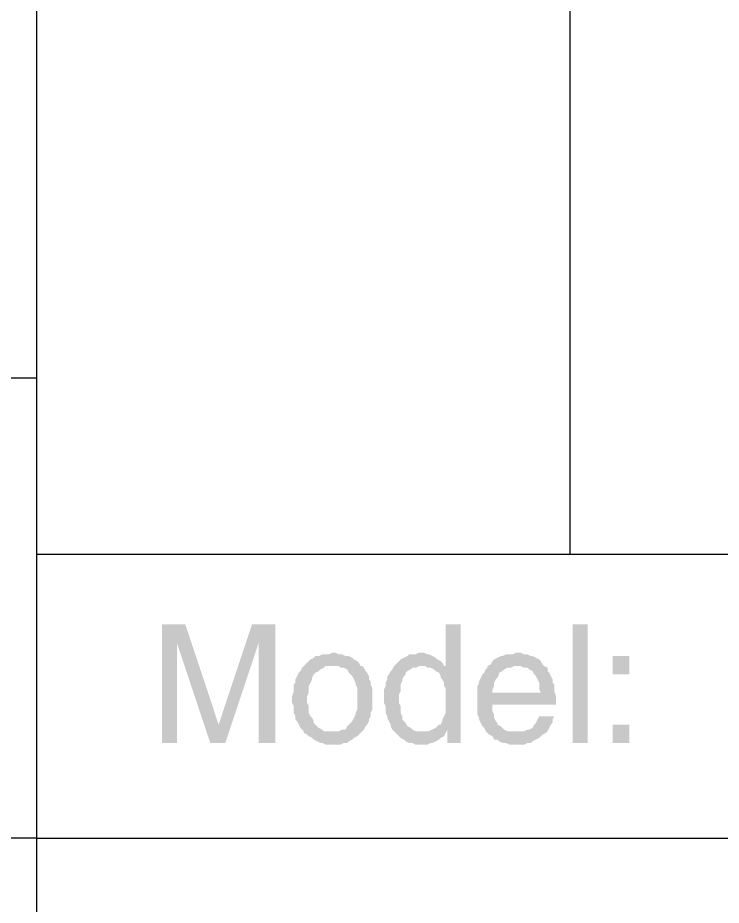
# Model space of a CAD drawing. Header units: millimetres. Extents: x 7018 to 13530, y 4187 to 5692.
# Drawn here: x 7984.96 to 8003.97, y 4550.47 to 4574.45 of the extents above; entities that cross this region are included whole.
import ezdxf

# ---------------------------------------------------------------- set-up
doc = ezdxf.new("R2010")
doc.units = ezdxf.units.MM

msp = doc.modelspace()

# ---------------------------------------------------------------- hatches: boundary and pattern name
at = {"transparency": 33554559}
for points in [[(7989.485, 4558.061), (7988.853, 4558.061), (7988.853, 4554.857), (7989.259, 4554.857), (7989.259, 4557.565)], [(7989.485, 4558.061), (7989.259, 4557.565), (7990.162, 4554.857), (7990.387, 4555.354)], [(7991.922, 4558.061), (7991.29, 4558.061), (7990.387, 4555.354), (7990.162, 4554.857), (7990.568, 4554.857), (7991.47, 4557.565), (7991.47, 4557.565)], [(7991.922, 4558.061), (7991.47, 4557.565), (7991.47, 4554.857), (7991.922, 4554.857)], [(7996.931, 4558.061), (7996.525, 4558.061), (7996.525, 4556.888), (7996.209, 4556.843), (7996.254, 4556.798), (7996.345, 4556.753), (7996.39, 4556.662), (7996.39, 4556.617), (7996.435, 4556.572), (7996.48, 4556.482), (7996.48, 4556.392), (7996.525, 4556.346), (7996.525, 4555.669), (7996.48, 4555.579), (7996.435, 4555.489), (7996.435, 4555.444), (7996.39, 4555.354), (7996.345, 4555.354), (7996.3, 4555.308), (7996.254, 4555.263), (7996.164, 4555.218), (7996.57, 4555.218), (7996.57, 4554.857), (7996.931, 4554.857)], [(7999.955, 4554.857), (7999.955, 4558.061), (8000.361, 4558.061), (8000.361, 4554.857)], [(7993.456, 4557.294), (7993.456, 4557.294), (7993.366, 4557.249), (7993.185, 4557.249), (7993.095, 4557.204), (7993.005, 4557.204), (7992.96, 4557.159), (7992.87, 4557.114), (7992.824, 4557.069), (7992.734, 4556.978), (7992.689, 4556.933), (7992.689, 4556.933), (7992.644, 4556.888), (7992.599, 4556.798), (7992.554, 4556.753), (7992.508, 4556.662), (7992.463, 4556.572), (7992.463, 4556.482), (7992.418, 4556.437), (7992.418, 4556.256), (7992.373, 4556.121), (7992.373, 4556.031), (7992.373, 4555.94), (7992.418, 4555.85), (7992.418, 4555.669), (7992.463, 4555.579), (7992.463, 4555.489), (7992.508, 4555.444), (7992.554, 4555.354), (7992.599, 4555.263), (7992.644, 4555.218), (7992.689, 4555.173), (7992.689, 4555.128), (7993.456, 4555.173), (7993.231, 4555.173), (7993.185, 4555.218), (7993.095, 4555.263), (7993.05, 4555.308), (7992.96, 4555.399), (7992.96, 4555.444), (7992.915, 4555.534), (7992.87, 4555.579), (7992.824, 4555.669), (7992.824, 4555.85), (7992.779, 4555.94), (7992.779, 4556.121), (7992.824, 4556.211), (7992.824, 4556.392), (7992.87, 4556.482), (7992.915, 4556.572), (7992.915, 4556.617), (7992.96, 4556.707), (7993.005, 4556.753), (7993.095, 4556.798), (7993.14, 4556.843), (7993.231, 4556.888), (7993.276, 4556.933), (7994.223, 4556.933), (7994.178, 4557.023), (7994.133, 4557.069), (7994.043, 4557.114), (7993.998, 4557.159), (7993.908, 4557.204), (7993.817, 4557.204), (7993.727, 4557.249), (7993.637, 4557.249), (7993.547, 4557.294)], [(7995.848, 4557.294), (7995.803, 4557.294), (7995.713, 4557.249), (7995.532, 4557.249), (7995.487, 4557.204), (7995.397, 4557.159), (7995.307, 4557.114), (7995.262, 4557.069), (7995.216, 4557.023), (7995.126, 4556.933), (7995.984, 4556.933), (7996.029, 4556.888), (7996.119, 4556.888), (7996.209, 4556.843), (7996.525, 4556.888), (7996.525, 4556.933), (7996.48, 4556.933), (7996.435, 4557.023), (7996.39, 4557.069), (7996.3, 4557.114), (7996.254, 4557.159), (7996.164, 4557.204), (7996.074, 4557.249), (7996.029, 4557.249), (7995.939, 4557.294)], [(7998.466, 4557.294), (7998.421, 4557.294), (7998.331, 4557.249), (7998.15, 4557.249), (7998.06, 4557.204), (7998.015, 4557.204), (7997.924, 4557.159), (7997.834, 4557.114), (7997.789, 4557.069), (7997.744, 4556.978), (7997.654, 4556.933), (7998.556, 4556.933), (7998.646, 4556.888), (7998.737, 4556.888), (7998.782, 4556.843), (7998.872, 4556.798), (7998.917, 4556.707), (7998.917, 4556.707), (7998.962, 4556.662), (7999.008, 4556.572), (7999.053, 4556.482), (7999.053, 4556.301), (7999.098, 4556.211), (7997.383, 4556.211), (7997.383, 4555.624), (7997.428, 4555.534), (7997.428, 4555.489), (7997.473, 4555.399), (7997.518, 4555.308), (7997.563, 4555.263), (7997.608, 4555.173), (7997.654, 4555.128), (7998.466, 4555.173), (7998.195, 4555.173), (7998.105, 4555.218), (7998.06, 4555.263), (7998.015, 4555.308), (7997.924, 4555.354), (7997.924, 4555.399), (7997.879, 4555.444), (7997.834, 4555.534), (7997.834, 4555.624), (7997.789, 4555.715), (7997.789, 4555.895), (7999.504, 4555.895), (7999.504, 4556.121), (7999.459, 4556.256), (7999.459, 4556.437), (7999.414, 4556.482), (7999.414, 4556.572), (7999.369, 4556.662), (7999.323, 4556.753), (7999.278, 4556.798), (7999.278, 4556.888), (7999.188, 4556.933), (7999.143, 4556.978), (7999.098, 4557.069), (7999.053, 4557.114), (7998.962, 4557.159), (7998.872, 4557.204), (7998.827, 4557.204), (7998.737, 4557.249), (7998.646, 4557.249), (7998.556, 4557.294)], [(8001.49, 4556.707), (8001.49, 4557.204), (8001.038, 4557.204), (8001.038, 4556.707)], [(7994.223, 4556.933), (7993.456, 4556.933), (7993.637, 4556.933), (7993.682, 4556.888), (7993.772, 4556.888), (7993.862, 4556.843), (7993.908, 4556.753), (7993.953, 4556.707), (7993.998, 4556.662), (7994.043, 4556.572), (7994.088, 4556.482), (7994.088, 4556.437), (7994.133, 4556.346), (7994.133, 4555.76), (7994.088, 4555.669), (7994.088, 4555.624), (7994.043, 4555.534), (7993.998, 4555.444), (7993.953, 4555.399), (7993.908, 4555.354), (7993.862, 4555.308), (7993.817, 4555.218), (7993.727, 4555.218), (7993.637, 4555.173), (7993.456, 4555.173), (7992.689, 4555.128), (7992.779, 4555.083), (7992.824, 4555.038), (7992.915, 4554.992), (7992.96, 4554.947), (7993.05, 4554.902), (7993.14, 4554.857), (7993.185, 4554.857), (7993.276, 4554.812), (7993.682, 4554.812), (7993.772, 4554.857), (7993.862, 4554.857), (7993.908, 4554.902), (7993.998, 4554.947), (7994.043, 4554.992), (7994.133, 4555.038), (7994.178, 4555.083), (7994.269, 4555.173), (7994.269, 4555.173), (7994.314, 4555.218), (7994.359, 4555.308), (7994.404, 4555.354), (7994.449, 4555.444), (7994.449, 4555.489), (7994.494, 4555.579), (7994.494, 4555.669), (7994.539, 4555.76), (7994.539, 4556.031), (7994.539, 4556.346), (7994.494, 4556.437), (7994.494, 4556.527), (7994.449, 4556.572), (7994.449, 4556.662), (7994.404, 4556.753), (7994.359, 4556.798), (7994.314, 4556.888), (7994.269, 4556.933)], [(7995.126, 4556.933), (7995.081, 4556.843), (7995.036, 4556.798), (7994.991, 4556.707), (7994.946, 4556.662), (7994.946, 4556.572), (7994.9, 4556.482), (7994.9, 4556.392), (7994.855, 4556.301), (7994.855, 4555.94), (7994.9, 4555.85), (7994.9, 4555.669), (7994.946, 4555.579), (7994.946, 4555.534), (7994.991, 4555.444), (7995.036, 4555.354), (7995.036, 4555.308), (7995.081, 4555.218), (7995.126, 4555.173), (7995.216, 4555.083), (7995.262, 4555.038), (7995.307, 4554.992), (7995.397, 4554.947), (7995.442, 4554.902), (7995.532, 4554.857), (7995.623, 4554.857), (7995.713, 4554.812), (7996.029, 4554.812), (7996.119, 4554.857), (7996.164, 4554.857), (7996.254, 4554.902), (7996.345, 4554.947), (7996.39, 4554.992), (7996.48, 4555.038), (7996.525, 4555.128), (7995.893, 4555.173), (7995.713, 4555.173), (7995.623, 4555.218), (7995.577, 4555.263), (7995.487, 4555.308), (7995.442, 4555.399), (7995.397, 4555.444), (7995.352, 4555.489), (7995.352, 4555.579), (7995.307, 4555.669), (7995.307, 4555.85), (7995.262, 4555.94), (7995.262, 4556.166), (7995.307, 4556.256), (7995.307, 4556.437), (7995.352, 4556.527), (7995.352, 4556.572), (7995.397, 4556.662), (7995.442, 4556.707), (7995.442, 4556.753), (7995.487, 4556.798), (7995.577, 4556.843), (7995.623, 4556.888), (7995.713, 4556.888), (7995.803, 4556.933), (7995.893, 4556.933)], [(7997.654, 4556.933), (7997.654, 4556.888), (7997.608, 4556.843), (7997.563, 4556.753), (7997.518, 4556.707), (7997.473, 4556.617), (7997.428, 4556.527), (7997.428, 4556.482), (7997.383, 4556.392), (7997.383, 4556.211), (7997.789, 4556.211), (7997.789, 4556.301), (7997.834, 4556.392), (7997.834, 4556.482), (7997.879, 4556.572), (7997.924, 4556.617), (7997.969, 4556.707), (7997.969, 4556.753), (7998.06, 4556.798), (7998.105, 4556.843), (7998.195, 4556.888), (7998.285, 4556.888), (7998.376, 4556.933), (7998.466, 4556.933)], [(7999.459, 4555.579), (7999.053, 4555.579), (7999.008, 4555.489), (7998.962, 4555.399), (7998.917, 4555.354), (7998.872, 4555.263), (7998.782, 4555.218), (7998.737, 4555.218), (7998.646, 4555.173), (7998.466, 4555.173), (7997.654, 4555.128), (7997.654, 4555.128), (7997.699, 4555.083), (7997.789, 4555.038), (7997.834, 4554.947), (7997.924, 4554.947), (7997.969, 4554.902), (7998.06, 4554.857), (7998.15, 4554.857), (7998.24, 4554.812), (7998.646, 4554.812), (7998.737, 4554.857), (7998.827, 4554.857), (7998.872, 4554.902), (7998.962, 4554.947), (7999.053, 4554.992), (7999.098, 4555.038), (7999.143, 4555.083), (7999.233, 4555.128), (7999.278, 4555.173), (7999.323, 4555.263), (7999.369, 4555.354), (7999.414, 4555.399), (7999.414, 4555.489)], [(8001.49, 4554.857), (8001.49, 4555.354), (8001.038, 4555.354), (8001.038, 4554.857)], [(7996.164, 4555.218), (7996.074, 4555.173), (7995.893, 4555.173), (7996.525, 4555.128), (7996.57, 4555.218)]]:
    msp.add_hatch(color=256, dxfattribs=at).paths.add_polyline_path(points)

# ---------------------------------------------------------------- linework, layer by layer
msp.add_line((7999.875, 4815.918), (7999.875, 4559.957))
for points in [[(7985.468, 4815.918), (7985.468, 4529.177)], [(7972.65, 4564.724), (7985.468, 4564.724)], [(7985.468, 4559.957), (8381.906, 4559.957)], [(7985.468, 4552.285), (7972.65, 4552.285)], [(7985.468, 4552.285), (8281.598, 4552.285)]]:
    msp.add_lwpolyline(points)

doc.saveas('drawing.dxf')
